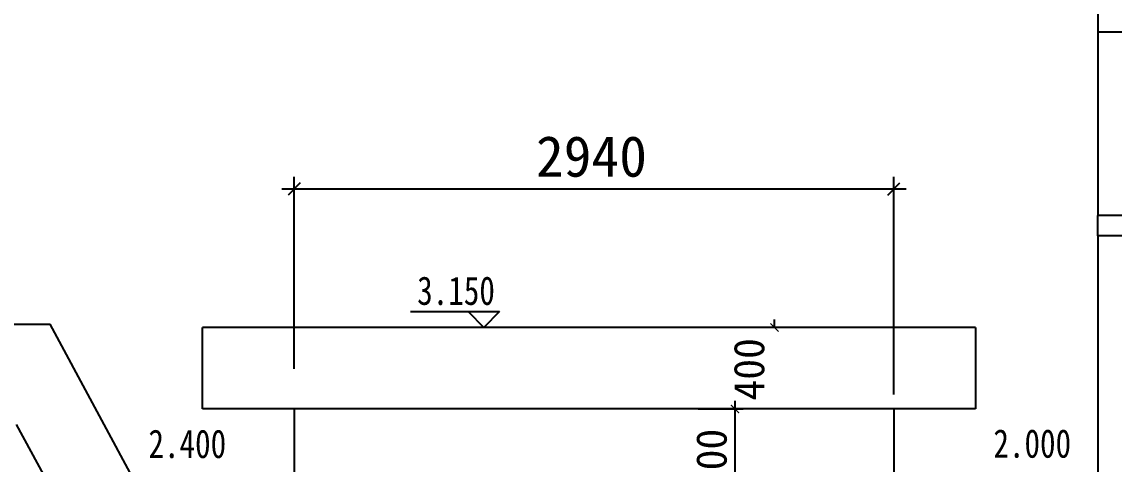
# Model space of a CAD drawing. Extents: x -747684 to -361709, y -438585 to -234743.
# Drawn here: x -373842 to -368487, y -241471 to -239301 of the extents above; entities that cross this region are included whole.
import ezdxf

# ---------------------------------------------------------------- set-up
doc = ezdxf.new("R2010")
doc.units = 0
doc.header["$LTSCALE"] = 100
doc.header["$MEASUREMENT"] = 0
doc.layers.get('0').update_dxf_attribs({"linetype": 'CONTINUOUS'})
doc.layers.get('DEFPOINTS').update_dxf_attribs({"linetype": 'CONTINUOUS'})
doc.layers.add('INSERT', color=7, linetype='CONTINUOUS')
doc.layers.add('TEXT', color=7, linetype='CONTINUOUS')
doc.styles.get("Standard").update_dxf_attribs({"font": 'SimSun.ttf'})

# ---------------------------------------------------------------- blocks, each defined once
blk = doc.blocks.new('_ARCHTICK')
at = {"color": 0, "linetype": 'BYBLOCK', "const_width": 0.15}
blk.add_lwpolyline([(-0.5, -0.5), (0.5, 0.5)], dxfattribs=at)

msp = doc.modelspace()

# ---------------------------------------------------------------- linework, layer by layer
at = {"color": 7}
for p, q in [((-368567.1, -239250.5), (-368567.1, -239350.5)), ((-368567.1, -239350.5), (-368567.1, -240250.5)), ((-365198.2, -239350.5), (-368567.1, -239350.5)), ((-368567.1, -240350.5), (-368567.1, -240250.5)), ((-365198.2, -240250.5), (-368567.1, -240250.5)), ((-368567.1, -240350.5), (-368567.1, -243950.5)), ((-365198.2, -240350.5), (-368567.1, -240350.5)), ((-371937.4, -240722, 685.7), (-371500.9, -240722, 685.7)), ((-371654.6, -240722, 685.7), (-371577.7, -240800.5)), ((-371500.9, -240722, 685.7), (-371577.7, -240800.5)), ((-372957.1, -241200.5), (-372957.1, -240800.5)), ((-369167.1, -240800.5), (-369167.1, -241200.5)), ((-372507.1, -241200.5), (-372507.1, -241550.5)), ((-369567.1, -241200.5), (-369567.1, -243800.5))]:
    msp.add_line(p, q, dxfattribs=at)
at = {"color": 0, "linetype": 'BYBLOCK'}
for p, q in [((-372477.1, -240090.6), (-372537.1, -240150.6)), ((-369597.1, -240150.6), (-369537.1, -240090.6))]:
    msp.add_line(p, q, dxfattribs=at)
at = {"color": 2, "linetype": 'BYBLOCK'}
for p, q in [((-372507.1, -241002.6), (-372507.1, -240060.6)), ((-369567.1, -241128.9), (-369567.1, -240060.6)), ((-372567.1, -240120.6), (-369507.1, -240120.6)), ((-369167.2, -240800.5), (-370192.4, -240800.5)), ((-370152.4, -240800.5), (-370152.4, -240760.5)), ((-370345.4, -241740.5), (-370345.4, -241160.5)), ((-370527.1, -241200.5), (-370305.4, -241200.5)), ((-369167.2, -241200.5), (-370192.4, -241200.5))]:
    msp.add_line(p, q, dxfattribs=at)
at = {"color": 0, "linetype": 'BYBLOCK', "const_width": 6}
msp.add_lwpolyline([(-370172.4, -240780.5), (-370132.4, -240820.5)], dxfattribs=at)
at = {"layer": 'DEFPOINTS', "color": 0, "linetype": 'BYBLOCK'}
for p in [(-369567.1, -240120.6), (-369167.1, -240800.5), (-369567.1, -241129), (-370827, -241200.5), (-370527.1, -241200.5), (-370345.4, -241200.5), (-369167.1, -241200.5)]:
    msp.add_point(p, dxfattribs=at)
at = {"layer": 'INSERT', "color": 2}
for p, q in [((-376100.4, -240784.8), (-373702.6, -240784.8)), ((-372802.5, -242456.5), (-373702.6, -240784.8)), ((-373445.5, -242059.5), (-373867.4, -241276))]:
    msp.add_line(p, q, dxfattribs=at)
at = {"layer": 'INSERT', "color": 7}
for p, q in [((-369167.1, -240800.5), (-372957.1, -240800.5)), ((-372507.1, -241200.5), (-372957.1, -241200.5)), ((-369167.1, -241200.5), (-372507.1, -241200.5))]:
    msp.add_line(p, q, dxfattribs=at)

# ---------------------------------------------------------------- block references
at = {"color": 2, "linetype": 'BYBLOCK', "xscale": 40, "yscale": 40, "zscale": 40, "rotation": 90}
msp.add_blockref('_ARCHTICK', (-370345.4, -241200.5), dxfattribs=at)

# ---------------------------------------------------------------- texts
at = {"color": 9, "linetype": 'BYBLOCK', "insert": (-370460.4, -241450.5), "char_height": 150, "attachment_point": 5, "rotation": 90}
msp.add_mtext('\\A1;500', dxfattribs=at)
at = {"layer": 'INSERT', "color": 9}
msp.add_text('2940', height=200, dxfattribs=at).set_placement((-371321.6, -240060.6))
msp.add_text('400', height=150, rotation=90, dxfattribs=at).set_placement((-370202.4, -241158.9))
at = {"layer": 'TEXT', "width": 0.8}
for s, p in [('3.150', (-371903.9, -240689.6, -2736)), ('2.400', (-373221.2, -241441.1, -2736)), ('2.000', (-369079.1, -241439.6, -2736))]:
    msp.add_text(s, height=140, dxfattribs=at).set_placement(p)

doc.saveas('drawing.dxf')
